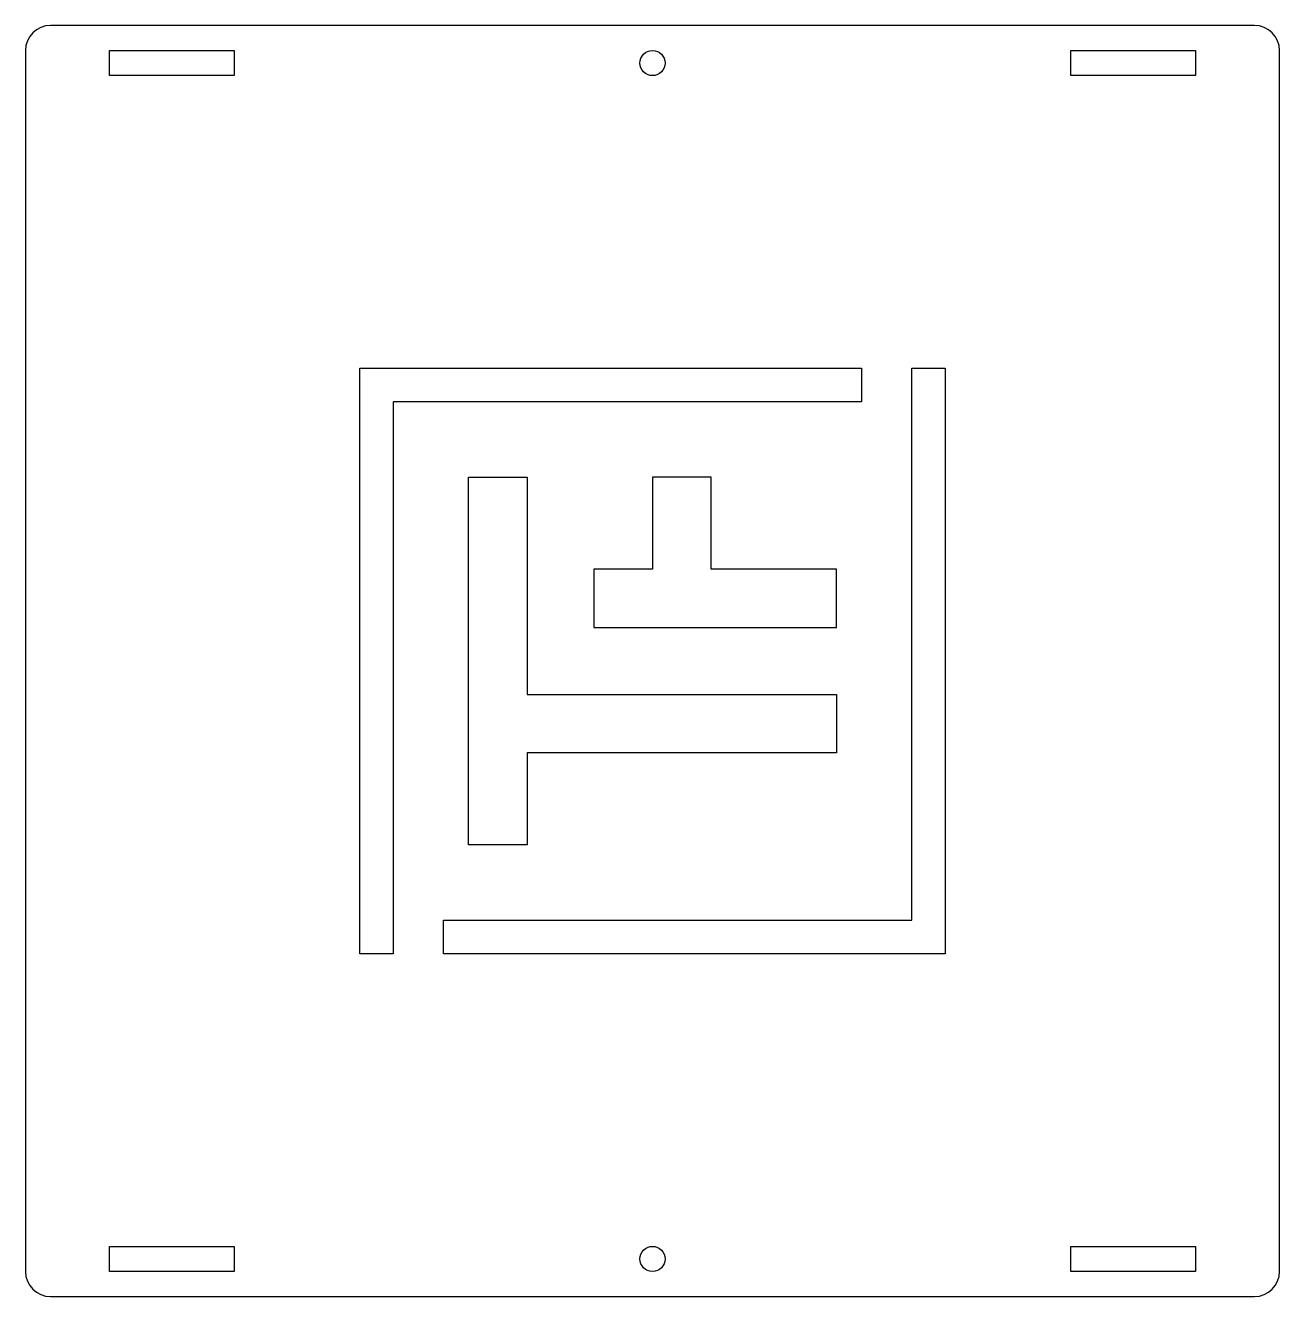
# Model space of a CAD drawing. Extents: x -92 to 58, y -18 to 134.
import ezdxf

# ---------------------------------------------------------------- set-up
doc = ezdxf.new("R2010")
doc.units = 0
doc.layers.get('0').update_dxf_attribs({"linetype": 'continuous'})

# ---------------------------------------------------------------- blocks, each defined once
blk = doc.blocks.new('FILLET002')
at = {"color": 0}
for p, q in [((55.5, 134.5), (-88.5, 134.5)), ((-91.5, 131.5), (-91.5, -14.5)), ((-81.45, 131.5), (-66.55, 131.5)), ((-81.45, 128.5), (-81.45, 131.5)), ((-66.55, 131.5), (-66.55, 128.5)), ((33.55, 131.5), (48.45, 131.5)), ((33.55, 128.5), (33.55, 131.5)), ((48.45, 131.5), (48.45, 128.5)), ((58.5, -14.5), (58.5, 131.5)), ((-66.55, 128.5), (-81.45, 128.5)), ((48.45, 128.5), (33.55, 128.5)), ((-51.5, 23.5), (-51.5, 93.5)), ((-51.5, 93.5), (8.5, 93.5)), ((8.5, 93.5), (8.5, 89.5)), ((14.5, 27.5), (14.5, 93.5)), ((14.5, 93.5), (18.5, 93.5)), ((18.5, 93.5), (18.5, 23.5)), ((8.5, 89.5), (-47.5, 89.5)), ((-47.5, 89.5), (-47.5, 23.5)), ((-38.5, 36.5), (-38.5, 80.5)), ((-38.5, 80.5), (-31.5, 80.5)), ((-31.5, 80.5), (-31.5, 54.5)), ((-16.5, 80.5), (-16.5, 69.5)), ((-9.5, 80.5), (-16.5, 80.5)), ((-9.5, 69.5), (-9.5, 80.5)), ((-23.5, 69.5), (-23.5, 62.5)), ((-16.5, 69.5), (-23.5, 69.5)), ((5.5, 69.5), (-9.5, 69.5)), ((5.5, 62.5), (5.5, 69.5)), ((-23.5, 62.5), (5.5, 62.5)), ((-31.5, 54.5), (5.5, 54.5)), ((5.5, 54.5), (5.5, 47.5)), ((5.5, 47.5), (-31.5, 47.5)), ((-31.5, 47.5), (-31.5, 36.5)), ((-31.5, 36.5), (-38.5, 36.5)), ((-41.5, 23.5), (-41.5, 27.5)), ((-41.5, 27.5), (14.5, 27.5)), ((-47.5, 23.5), (-51.5, 23.5)), ((18.5, 23.5), (-41.5, 23.5)), ((-81.45, -11.5), (-66.55, -11.5)), ((-81.45, -14.5), (-81.45, -11.5)), ((-66.55, -11.5), (-66.55, -14.5)), ((33.55, -11.5), (48.45, -11.5)), ((33.55, -14.5), (33.55, -11.5)), ((48.45, -11.5), (48.45, -14.5)), ((-66.55, -14.5), (-81.45, -14.5)), ((48.45, -14.5), (33.55, -14.5)), ((-88.5, -17.5), (55.5, -17.5))]:
    blk.add_line(p, q, dxfattribs=at)
for centre in [(-16.5, 130), (-16.5, -13)]:
    blk.add_circle(centre, 1.5, dxfattribs=at)
for centre, start, end in [((-88.5, 131.5), 90, -180), ((55.5, 131.5), 0, 90), ((-88.5, -14.5), -180, -90), ((55.5, -14.5), -90, 0)]:
    blk.add_arc(centre, 3, start, end, dxfattribs=at)

msp = doc.modelspace()

# ---------------------------------------------------------------- block references
at = {"color": 0}
msp.add_blockref('FILLET002', (0, 0), dxfattribs=at)

doc.saveas('drawing.dxf')
